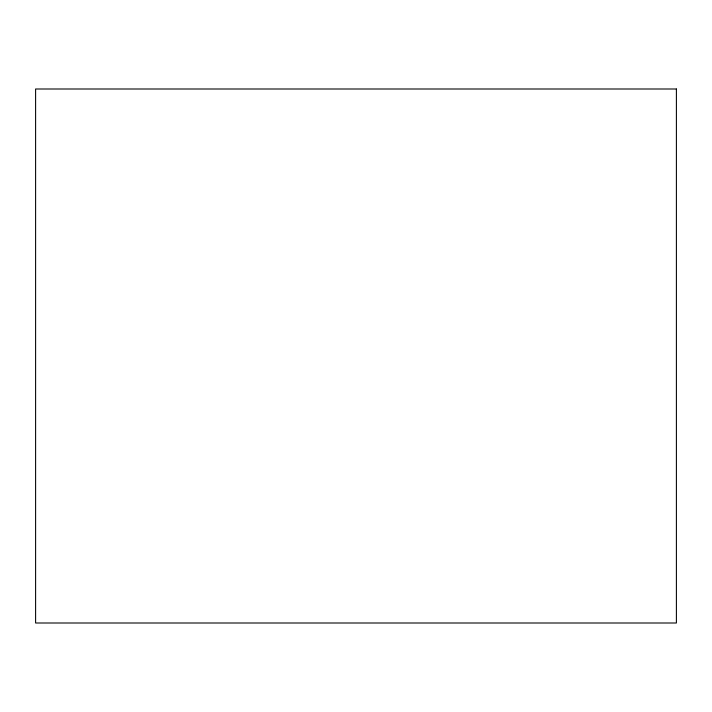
<?xml version="1.0" encoding="UTF-8"?>
<svg xmlns="http://www.w3.org/2000/svg" width="712" height="712" viewBox="0 0 712 712"><rect width="100%" height="100%" fill="white"/><g stroke="black" fill="none" stroke-linecap="round" stroke-linejoin="round"><path stroke-width="1.07" d="M676.4 89L35.6 89L35.6 623L676.4 623L676.4 89"/></g></svg>
